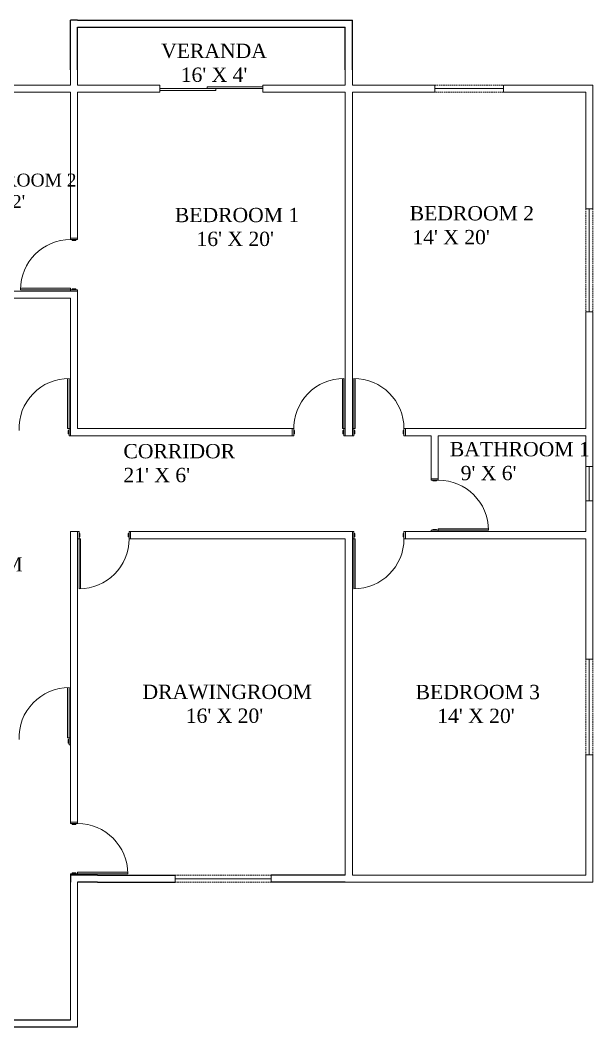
# Model space of a CAD drawing. Header units: inches. Extents: x 396 to 1457, y 125 to 901.
# Drawn here: x 1056 to 1457, y 196 to 899 of the extents above; entities that cross this region are included whole.
import ezdxf

# ---------------------------------------------------------------- set-up
doc = ezdxf.new("R2010")
doc.units = ezdxf.units.IN
doc.header["$MEASUREMENT"] = 0
doc.linetypes.add('DASHED2', pattern=[0.375, 0.25, -0.125])
doc.linetypes.add('DASHEDX2', pattern=[1.5, 1, -0.5])

msp = doc.modelspace()

# ---------------------------------------------------------------- linework, layer by layer
for p, q in [((1096.60055, 899.09726), (1091.60126, 899.10083)), ((1091.60126, 894.09726), (1091.60126, 899.10083)), ((1091.60126, 864.43283), (1091.60126, 894.09726)), ((1096.60055, 899.09726), (1159.23374, 899.10613)), ((1096.60126, 894.09726), (1159.23445, 894.10613)), ((1096.60126, 864.43283), (1096.60126, 894.09726)), ((1159.23445, 899.10613), (1213.06888, 899.10613)), ((1159.23445, 894.10613), (1213.06888, 894.10613)), ((1213.06888, 899.10613), (1257.56673, 899.10613)), ((1213.06888, 894.10613), (1257.56673, 894.10613)), ((1257.5636, 899.10613), (1278.30538, 899.11912)), ((1257.56673, 894.10613), (1278.30851, 894.11912)), ((1278.30851, 894.11912), (1283.60126, 894.11669)), ((1278.31081, 899.11912), (1283.60356, 899.11669)), ((1283.60126, 893.77408), (1283.60126, 894.11669)), ((1283.60126, 864.43283), (1283.60126, 893.77408)), ((1283.60356, 899.11669), (1288.61083, 899.11069)), ((1288.60126, 893.77408), (1288.61083, 899.11069)), ((1288.60126, 864.43283), (1288.60126, 893.77408)), ((1091.60126, 301.75822), (1091.60126, 296.75822)), ((1110.57185, 301.75822), (1091.60126, 301.75822)), ((1110.57185, 296.75822), (1096.60126, 296.75822)), ((1110.57185, 301.75822), (1164.1283, 301.75822)), ((1110.57185, 296.75822), (1164.73716, 296.75822)), ((1164.1283, 301.75822), (1164.73716, 301.75822)), ((1283.60126, 301.75822), (1231.73716, 301.75822)), ((1283.60126, 296.75822), (1231.73716, 296.75822)), ((1038.60126, 200.75822), (1091.60126, 200.75822)), ((1038.60126, 195.75822), (1091.60126, 195.75822)), ((1091.60126, 195.75822), (1096.60126, 195.75822))]:
    msp.add_line(p, q)
at = {"linetype": 'Continuous', "lineweight": 13}
for p, q in [((1091.60126, 853.75822), (1091.60126, 865.34553)), ((1288.60126, 853.75822), (1288.60126, 865.34553)), ((1096.60126, 864.43283), (1096.60126, 853.75822)), ((1283.60126, 864.43283), (1283.60126, 853.75822)), ((1091.60126, 853.75822), (995.60126, 853.75822)), ((1096.60126, 853.75822), (1097.25251, 853.75822)), ((1283.60126, 853.75822), (1282.95001, 853.75822)), ((1288.60126, 853.75822), (1346.10126, 853.75822)), ((1456.60126, 767.25822), (1456.60126, 853.75822)), ((1288.60126, 848.75822), (1346.10126, 848.75822)), ((1451.60126, 767.25822), (1451.60126, 848.75822)), ((1091.60126, 746.75822), (1096.60126, 746.75822)), ((1091.60126, 745.75822), (1091.60126, 746.75822)), ((1092.85126, 745.75822), (1092.85126, 745.15822)), ((1095.35126, 745.15822), (1095.35126, 745.75822)), ((1096.60126, 746.75822), (1096.60126, 745.75822)), ((1092.85126, 745.15822), (1095.35126, 745.15822)), ((1091.60126, 710.75822), (1056.60126, 710.75822)), ((1091.60126, 711.75822), (1056.61555, 711.75822)), ((1091.60126, 709.75822), (1091.60126, 711.75822)), ((1092.85126, 710.75822), (1091.60126, 710.75822)), ((1095.35126, 711.35822), (1092.85126, 711.35822)), ((1092.85126, 711.35822), (1092.85126, 710.75822)), ((1094.10126, 710.75822), (1092.85126, 710.75822)), ((1095.35126, 710.75822), (1094.10126, 710.75822)), ((1095.35126, 710.75822), (1095.35126, 711.35822)), ((1096.60126, 710.75822), (1095.35126, 710.75822)), ((1096.60126, 709.75822), (1096.60126, 710.75822)), ((1451.60126, 613.75822), (1451.60126, 695.25822)), ((1456.60126, 608.75822), (1456.60126, 695.25822)), ((1089.60126, 613.75822), (1089.60126, 648.74393)), ((1090.60126, 613.75822), (1090.60126, 648.75822)), ((1281.60126, 613.75822), (1281.60126, 648.74393)), ((1282.60126, 613.75822), (1282.60126, 648.75822)), ((1289.60126, 613.75822), (1289.60126, 648.75822)), ((1290.60126, 613.75822), (1290.60126, 648.74393)), ((1091.60126, 613.75822), (1089.60126, 613.75822)), ((1090.00126, 610.00822), (1090.00126, 612.50822)), ((1090.00126, 612.50822), (1090.60126, 612.50822)), ((1090.60126, 612.50822), (1090.60126, 613.75822)), ((1090.60126, 611.25822), (1090.60126, 612.50822)), ((1246.60126, 608.75822), (1246.60126, 613.75822)), ((1246.60126, 613.75822), (1247.60126, 613.75822)), ((1248.20126, 612.50822), (1247.60126, 612.50822)), ((1248.20126, 610.00822), (1248.20126, 612.50822)), ((1283.60126, 613.75822), (1281.60126, 613.75822)), ((1282.00126, 610.00822), (1282.00126, 612.50822)), ((1282.00126, 612.50822), (1282.60126, 612.50822)), ((1282.60126, 612.50822), (1282.60126, 613.75822)), ((1282.60126, 611.25822), (1282.60126, 612.50822)), ((1288.60126, 613.75822), (1290.60126, 613.75822)), ((1289.60126, 612.50822), (1289.60126, 613.75822)), ((1289.60126, 611.25822), (1289.60126, 612.50822)), ((1290.20126, 612.50822), (1289.60126, 612.50822)), ((1290.20126, 610.00822), (1290.20126, 612.50822)), ((1324.00126, 610.00822), (1324.00126, 612.50822)), ((1324.00126, 612.50822), (1324.60126, 612.50822)), ((1325.60126, 613.75822), (1324.60126, 613.75822)), ((1325.60126, 608.75822), (1325.60126, 613.75822)), ((1090.60126, 610.00822), (1090.00126, 610.00822)), ((1090.60126, 610.00822), (1090.60126, 611.25822)), ((1090.60126, 608.75822), (1090.60126, 610.00822)), ((1091.60126, 608.75822), (1090.60126, 608.75822)), ((1247.60126, 608.75822), (1246.60126, 608.75822)), ((1247.60126, 610.00822), (1248.20126, 610.00822)), ((1282.60126, 610.00822), (1282.00126, 610.00822)), ((1282.60126, 610.00822), (1282.60126, 611.25822)), ((1282.60126, 608.75822), (1282.60126, 610.00822)), ((1283.60126, 608.75822), (1282.60126, 608.75822)), ((1288.60126, 608.75822), (1289.60126, 608.75822)), ((1289.60126, 610.00822), (1289.60126, 611.25822)), ((1289.60126, 608.75822), (1289.60126, 610.00822)), ((1289.60126, 610.00822), (1290.20126, 610.00822)), ((1324.60126, 610.00822), (1324.00126, 610.00822)), ((1324.60126, 608.75822), (1325.60126, 608.75822)), ((1451.60126, 587.25822), (1451.60126, 608.75822)), ((1456.60126, 587.25822), (1456.60126, 608.75822)), ((1343.60126, 578.75822), (1348.60126, 578.75822)), ((1343.60126, 577.75822), (1343.60126, 578.75822)), ((1343.60126, 577.75822), (1348.60126, 577.75822)), ((1344.85126, 577.75822), (1344.85126, 577.15822)), ((1344.85126, 577.15822), (1347.35126, 577.15822)), ((1347.35126, 577.15822), (1347.35126, 577.75822)), ((1348.60126, 578.75822), (1348.60126, 577.75822)), ((1451.60126, 557.71593), (1451.60126, 541.75822)), ((1091.60126, 392.75822), (1091.60126, 541.75822)), ((1096.60126, 541.75822), (1097.60126, 541.75822)), ((1097.60126, 541.75822), (1097.60126, 540.50822)), ((1132.60126, 541.75822), (1132.60126, 536.75822)), ((1133.60126, 541.75822), (1132.60126, 541.75822)), ((1133.60126, 536.75822), (1133.60126, 541.75822)), ((1288.60126, 541.75822), (1289.60126, 541.75822)), ((1289.60126, 541.75822), (1289.60126, 540.50822)), ((1324.60126, 541.75822), (1324.60126, 536.75822)), ((1325.60126, 541.75822), (1324.60126, 541.75822)), ((1325.60126, 536.75822), (1325.60126, 541.75822)), ((1343.60126, 541.75822), (1343.60126, 542.75822)), ((1343.60126, 542.75822), (1344.85126, 542.75822)), ((1344.85126, 542.75822), (1344.85126, 543.35822)), ((1344.85126, 543.35822), (1347.35126, 543.35822)), ((1344.85126, 542.75822), (1346.10126, 542.75822)), ((1346.10126, 542.75822), (1347.35126, 542.75822)), ((1347.35126, 543.35822), (1347.35126, 542.75822)), ((1347.35126, 542.75822), (1348.60126, 542.75822)), ((1348.60126, 543.75822), (1383.58697, 543.75822)), ((1348.60126, 541.75822), (1348.60126, 543.75822)), ((1348.60126, 542.75822), (1383.60126, 542.75822)), ((1096.60126, 536.75822), (1098.60126, 536.75822)), ((1097.60126, 540.50822), (1097.60126, 539.25822)), ((1097.60126, 540.50822), (1098.20126, 540.50822)), ((1097.60126, 539.25822), (1097.60126, 538.00822)), ((1097.60126, 538.00822), (1097.60126, 536.75822)), ((1098.20126, 538.00822), (1097.60126, 538.00822)), ((1097.60126, 536.75822), (1097.60126, 501.75822)), ((1098.20126, 540.50822), (1098.20126, 538.00822)), ((1098.60126, 536.75822), (1098.60126, 501.77251)), ((1132.00126, 538.00822), (1132.00126, 540.50822)), ((1132.00126, 540.50822), (1132.60126, 540.50822)), ((1132.60126, 538.00822), (1132.00126, 538.00822)), ((1132.60126, 536.75822), (1133.60126, 536.75822)), ((1288.60126, 536.75822), (1290.60126, 536.75822)), ((1289.60126, 540.50822), (1289.60126, 539.25822)), ((1289.60126, 540.50822), (1290.20126, 540.50822)), ((1289.60126, 539.25822), (1289.60126, 538.00822)), ((1289.60126, 538.00822), (1289.60126, 536.75822)), ((1290.20126, 538.00822), (1289.60126, 538.00822)), ((1289.60126, 536.75822), (1289.60126, 501.75822)), ((1290.20126, 540.50822), (1290.20126, 538.00822)), ((1290.60126, 536.75822), (1290.60126, 501.77251)), ((1324.00126, 538.00822), (1324.00126, 540.50822)), ((1324.00126, 540.50822), (1324.60126, 540.50822)), ((1324.60126, 538.00822), (1324.00126, 538.00822)), ((1324.60126, 536.75822), (1325.60126, 536.75822)), ((1089.60126, 397.75822), (1089.60126, 432.74393)), ((1090.60126, 397.75822), (1090.60126, 432.75822)), ((1091.60126, 397.75822), (1089.60126, 397.75822)), ((1090.00126, 394.00822), (1090.00126, 396.50822)), ((1090.00126, 396.50822), (1090.60126, 396.50822)), ((1090.60126, 394.00822), (1090.00126, 394.00822)), ((1090.60126, 396.50822), (1090.60126, 397.75822)), ((1090.60126, 395.25822), (1090.60126, 396.50822)), ((1090.60126, 394.00822), (1090.60126, 395.25822)), ((1090.60126, 392.75822), (1090.60126, 394.00822)), ((1091.60126, 392.75822), (1090.60126, 392.75822)), ((1091.60126, 385.75822), (1091.60126, 338.75822)), ((1456.60126, 296.75822), (1456.60126, 385.75822)), ((1091.60126, 338.75822), (1096.60126, 338.75822)), ((1091.60126, 337.75822), (1091.60126, 338.75822)), ((1091.60126, 337.75822), (1096.60126, 337.75822)), ((1092.85126, 337.75822), (1092.85126, 337.15822)), ((1095.35126, 337.15822), (1095.35126, 337.75822)), ((1096.60126, 338.75822), (1096.60126, 337.75822)), ((1092.85126, 337.15822), (1095.35126, 337.15822)), ((1091.60126, 301.75822), (1091.60126, 302.75822)), ((1091.60126, 302.75822), (1092.85126, 302.75822)), ((1092.85126, 302.75822), (1092.85126, 303.35822)), ((1092.85126, 303.35822), (1095.35126, 303.35822)), ((1092.85126, 302.75822), (1094.10126, 302.75822)), ((1094.10126, 302.75822), (1095.35126, 302.75822)), ((1095.35126, 303.35822), (1095.35126, 302.75822)), ((1095.35126, 302.75822), (1096.60126, 302.75822)), ((1096.60126, 303.75822), (1131.58697, 303.75822)), ((1096.60126, 301.75822), (1096.60126, 303.75822)), ((1096.60126, 302.75822), (1131.60126, 302.75822)), ((1283.60126, 296.75822), (1456.60126, 296.75822)), ((1288.60126, 301.75822), (1451.60126, 301.75822)), ((1451.60126, 301.75822), (1451.60126, 301.75822))]:
    msp.add_line(p, q, dxfattribs=at)
at = {"lineweight": 13}
for p, q in [((1097.25251, 853.75822), (1154.10126, 853.75822)), ((1154.10126, 852.50822), (1154.10126, 853.75822)), ((1154.10126, 851.25822), (1154.10126, 852.50822)), ((1154.10126, 850.00822), (1154.10126, 851.25822)), ((1154.10126, 851.25822), (1226.10126, 851.25822)), ((1187.10126, 852.50822), (1226.10126, 852.50822)), ((1187.10126, 851.25822), (1187.10126, 852.50822)), ((1193.10126, 850.00822), (1193.10126, 851.25822)), ((1226.10126, 853.75822), (1282.95001, 853.75822)), ((1226.10126, 848.75822), (1226.10126, 853.75822)), ((1346.10126, 848.75822), (1346.10126, 853.75822)), ((1346.10126, 851.25822), (1394.10126, 851.25822)), ((1394.10126, 853.75822), (1456.60126, 853.75822)), ((1394.10126, 848.75822), (1394.10126, 853.75822)), ((1091.60126, 848.75822), (1000.60126, 848.75822)), ((1091.60126, 745.75822), (1091.60126, 848.75822)), ((1096.60126, 848.75822), (1154.10126, 848.75822)), ((1096.60126, 745.75822), (1096.60126, 848.75822)), ((1154.10126, 848.75822), (1154.10126, 850.00822)), ((1154.10126, 850.00822), (1193.10126, 850.00822)), ((1226.10126, 848.75822), (1283.60126, 848.75822)), ((1283.60126, 848.75822), (1283.60126, 608.75822)), ((1288.60126, 848.75822), (1288.60126, 608.75822)), ((1394.10126, 848.75822), (1451.60126, 848.75822)), ((1451.60126, 767.25822), (1456.60126, 767.25822)), ((1454.10126, 695.25822), (1454.10126, 767.25822)), ((1091.60126, 745.75822), (1096.60126, 745.75822)), ((995.60126, 704.75822), (1091.60126, 704.75822)), ((1000.60126, 709.75822), (1096.60126, 709.75822)), ((1091.60126, 709.75822), (1096.60126, 709.75822)), ((1091.60126, 608.75822), (1091.60126, 704.75822)), ((1096.60126, 613.75822), (1096.60126, 709.75822)), ((1451.60126, 695.25822), (1456.60126, 695.25822)), ((1247.60126, 613.75822), (1096.60126, 613.75822)), ((1247.60126, 613.75822), (1247.60126, 608.75822)), ((1451.60126, 613.75822), (1324.60126, 613.75822)), ((1324.60126, 608.75822), (1324.60126, 613.75822)), ((1247.60126, 608.75822), (1091.60126, 608.75822)), ((1288.60126, 608.75822), (1283.60126, 608.75822)), ((1343.60126, 608.75822), (1324.60126, 608.75822)), ((1343.60126, 608.75822), (1343.60126, 577.75822)), ((1451.60126, 608.75822), (1348.60126, 608.75822)), ((1348.60126, 608.75822), (1348.60126, 577.75822)), ((1451.60126, 587.25822), (1456.60126, 587.25822)), ((1454.10126, 563.25822), (1454.10126, 587.25822)), ((1451.60126, 565.75822), (1451.60126, 557.71593)), ((1451.60126, 563.25822), (1456.60126, 563.25822)), ((1456.60126, 565.75822), (1456.60126, 452.75822)), ((1096.60126, 541.75822), (1091.60126, 541.75822)), ((1096.60126, 541.75822), (1096.60126, 337.75822)), ((1288.60126, 541.75822), (1132.60126, 541.75822)), ((1288.60126, 541.75822), (1283.60126, 541.75822)), ((1288.60126, 541.75822), (1288.60126, 301.75822)), ((1451.60126, 541.75822), (1324.60126, 541.75822)), ((1096.60126, 534.75822), (1096.60126, 536.75822)), ((1283.60126, 536.75822), (1132.60126, 536.75822)), ((1132.60126, 536.75822), (1132.60126, 536.75822)), ((1283.60126, 536.75822), (1283.60126, 301.75822)), ((1288.60126, 534.75822), (1288.60126, 539.75822)), ((1451.60126, 536.75822), (1324.60126, 536.75822)), ((1451.60126, 536.75822), (1451.60126, 452.75822)), ((1451.60126, 452.75822), (1456.60126, 452.75822)), ((1454.10126, 385.75822), (1454.10126, 452.75822)), ((1091.60126, 392.75822), (1091.60126, 385.75822)), ((1451.60126, 385.75822), (1451.60126, 301.75822)), ((1451.60126, 385.75822), (1456.60126, 385.75822)), ((1091.60126, 296.75822), (1091.60126, 200.75822)), ((1096.60126, 296.75822), (1096.60126, 195.75822)), ((1164.73716, 301.75822), (1164.73716, 296.75822)), ((1231.73716, 299.25822), (1164.73716, 299.25822)), ((1231.73716, 301.75822), (1231.73716, 296.75822))]:
    msp.add_line(p, q, dxfattribs=at)
at = {"linetype": 'DASHEDX2', "lineweight": 13}
for p, q in [((1346.10126, 853.75822), (1394.10126, 853.75822)), ((1394.10126, 848.75822), (1346.10126, 848.75822)), ((1451.60126, 767.25822), (1451.60126, 695.25822)), ((1456.60126, 767.25822), (1456.60126, 695.25822)), ((1451.60126, 452.75822), (1451.60126, 385.75822)), ((1456.60126, 452.75822), (1456.60126, 385.75822)), ((1164.73716, 301.75822), (1231.73716, 301.75822)), ((1164.73716, 296.75822), (1231.73716, 296.75822))]:
    msp.add_line(p, q, dxfattribs=at)
at = {"linetype": 'DASHED2', "lineweight": 13}
for p, q in [((1451.60126, 563.25822), (1451.60126, 587.25822)), ((1456.60126, 563.25822), (1456.60126, 587.25822))]:
    msp.add_line(p, q, dxfattribs=at)
at = {"linetype": 'Continuous', "lineweight": 13}
for centre, start, end in [((1091.60126, 710.75822), 90, 180), ((1090.60126, 613.75822), 90, 182.04671244), ((1282.60126, 613.75822), 90, 182.0467131), ((1289.60126, 613.75822), 0, 90), ((1348.60126, 542.75822), 0, 90), ((1097.60126, 536.75822), 270, 0), ((1289.60126, 536.75822), 270, 0), ((1090.60126, 397.75822), 90, 182.04671244), ((1096.60126, 302.75822), 0, 90)]:
    msp.add_arc(centre, 35, start, end, dxfattribs=at)

# ---------------------------------------------------------------- texts
at = {"linetype": 'Continuous', "lineweight": 13, "char_height": 10}
for s, insert, width, attachment_point in [("{\\fTimes New Roman|b0|i0|c0|p18;\\C43;\\c3649492;VERANDA\\P16' X 4'}", (1191.88488, 855.84295), 62.6694621, 8), ("{\\fTimes New Roman|b0|i0|c0|p18;\\C43;\\c3649492;CORRIDOR\\P21' X 6'}", (1128.58179, 602.97853), 145.5316661, 1)]:
    msp.add_mtext(s, dxfattribs=dict(at, insert=insert, width=width, attachment_point=attachment_point))
at = {"lineweight": 13, "attachment_point": 1}
for s, insert, char_height, width in [("{\\fTimes New Roman|b0|i0|c0|p18;\\C43;\\c3649492;BATHROOM 2\\P   8' X 12'}", (1007.81286, 791.88322), 9, 96.5192253), ("{\\fTimes New Roman|b0|i0|c0|p18;\\C43;\\c3649492;      BEDROOM 1\\P          16' X 20'}", (1141.86971, 767.98027), 10, 112.9419806), ("{\\fTimes New Roman|b0|i0|c0|p18;\\C43;\\c3649492;BEDROOM 2\\P\\pi-3,l4.846,t4.846;14' X 20'}", (1328.62114, 769.19033), 10, 115.6627646), ("{\\fTimes New Roman|b0|i0|c0|p18;\\C43;\\c3649492;BATHROOM 1\\P  9' X 6'      }", (1356.66195, 604.38259), 10, 96.6358867), ("{\\fTimes New Roman|b0|i0|c0|p18;\\C43;\\c3649492;   DININGROOM\\P         14' X 18'}", (947.91327, 523.91586), 10, 115.6627646), ("{\\fTimes New Roman|b0|i0|c0|p18;\\C43;\\c3649492;DRAWINGROOM    \\P        16' X 20'}", (1141.90984, 434.83246), 10, 112.9419806), ("{\\fTimes New Roman|b0|i0|c0|p18;\\C43;\\c3649492;     BEDROOM 3\\P         14' X 20'}", (1313.86963, 434.71082), 10, 115.6627646)]:
    msp.add_mtext(s, dxfattribs=dict(at, insert=insert, char_height=char_height, width=width))

doc.saveas('drawing.dxf')
